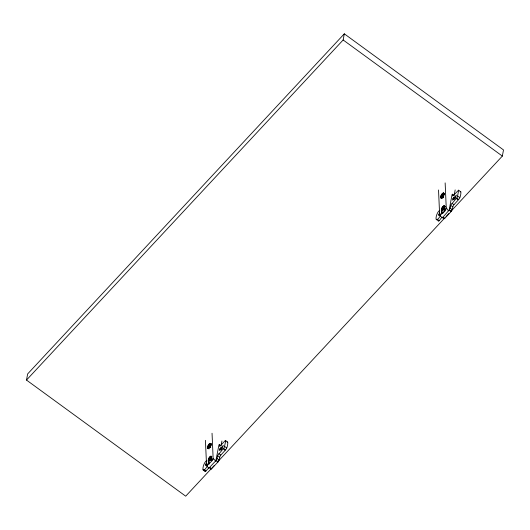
<?xml version="1.0" encoding="UTF-8"?>
<svg xmlns="http://www.w3.org/2000/svg" width="530" height="530" viewBox="0 0 530 530"><rect width="100%" height="100%" fill="white"/><g stroke="black" fill="none" stroke-linecap="round" stroke-linejoin="round"><path stroke-width="0.79" d="M208.489 448.817C206.316 447.565 208.482 443.935 210.297 443.332L211.238 443.842L210.602 443.822L209.337 445.001L208.674 444.584M207.641 448.135L208.303 448.552L208.952 445.617L208.29 445.207M211.225 456.27L211.318 460.345L211.98 460.755L209.37 463.558L208.714 463.141C207.621 460.775 208.363 457.171 210.94 456.171L211.881 456.688M209.396 464.028L209.025 459.801L208.369 459.384M207.833 448.406L208.111 448.506C209.906 447.85 211.344 445.233 210.582 443.431M441.066 195.51L441.728 195.928L441.589 198.458C439.416 197.206 441.583 193.576 443.398 192.966L444.345 193.483L443.398 192.966M444.511 206.183L444.418 209.979L445.081 210.397L442.47 213.192L441.815 212.782C440.721 210.417 441.464 206.813 444.041 205.812L445.173 206.594M456.727 198.081L458.695 199.519L453.349 205.368L452.063 209.893L451.136 211.47L449.168 210.032L450.096 208.456L450.785 205.064L457.377 197.16L458.708 190.045L452.878 195.948L452.514 195.848L452.693 194.146L452.097 194.404L449.155 210.105L442.258 217.916L439.648 215.107L441.815 212.782L442.47 213.192L441.96 210.609L442.696 208.098L442.033 207.687M440.933 198.048L441.218 198.147C443.007 197.485 444.445 194.874 443.683 193.066M206.316 460.881C202.447 463.783 200.757 476.993 207.495 465.764M210.794 468.818C211.781 470.004 210.781 467.414 209.463 467.486M218.022 461.902L216.054 460.464L209.449 467.553L211.424 468.99L218.022 461.902L216.068 460.391L216.995 458.821L217.684 455.422L224.276 447.519L225.793 440.569L225.197 440.635L219.778 446.306L219.407 446.207L219.592 444.504L218.989 444.763L215.763 461.186L213.146 458.377L212.04 433.249M223.362 448.725C226.602 454.276 228.973 440.45 227.165 442.073M438.058 220.884C438.906 222.355 441.073 217.466 442.066 217.38M456.462 198.366C459.702 203.917 462.074 190.084 460.265 191.714M208.813 459.868C210.635 453.243 212.166 461.213 208.813 459.868L210.88 457.648M210.874 445.564L210.735 444.783L210.085 444.908M443.285 196.822L442.272 197.591L441.96 196.736M441.914 209.509C443.736 202.877 445.266 210.854 441.914 209.509L443.981 207.29M442.596 209.575C442.822 212.358 446.167 206.687 443.829 207.389M214.431 465.313L185.699 496.179L26.5 380.07L27.653 373.915L344.301 33.821L503.5 149.93L502.347 156.085L450.513 211.755M221.103 445.458L221.931 441.02M218.035 461.829L218.963 460.259L220.248 455.727L225.594 449.877L223.627 448.44M26.5 380.07L343.149 39.975L344.301 33.821M442.557 217.194C446.439 220.5 443.875 217.002 442.278 217.346M454.203 195.1L455.171 189.919M209.449 467.553L209.158 468.275L208.303 467.765L206.548 465.466L205.435 440.337M443.888 195.603L443.531 196.438M210.635 446.379L209.92 447.512L209.257 447.095L209.151 444.736C213.325 443.842 205.454 451.322 209.151 444.736M206.475 463.134L205.289 465.618L207.124 464.055M219.711 449.149L219.446 450.586L222.461 447.558L223.362 445.399L219.711 449.149L221.03 450.109M452.812 198.79L452.547 200.227L455.561 197.2L456.462 195.04L452.812 198.79L454.13 199.744M210.94 456.171L211.602 456.588L209.589 458.463L208.933 458.046M444.06 193.384L442.053 195.259L441.391 194.841M444.041 205.812L444.981 206.322L444.339 206.302L443.08 207.482L442.417 207.064M439.575 212.775L438.389 215.26L439.191 214.809M439.416 210.523C435.547 213.424 433.858 226.635 440.602 215.405M206.548 465.466L208.714 463.141L209.37 463.558M213.146 458.377L211.318 460.345L211.98 460.755M445.14 182.89L446.247 208.018L444.418 209.979L445.101 210.867L442.497 213.669M206.978 465.837L209.145 463.505M211.748 460.709L213.577 458.742M440.079 215.471L442.245 213.146M444.849 210.35L446.677 208.383L446.247 208.018M204.944 471.468L205.541 471.402L208.966 467.738M217.254 462.292L444.875 217.81M446.002 216.598L448.824 213.57M444.524 218.632L451.123 211.543L449.155 210.105L448.864 210.821L448.002 210.317L446.677 208.383M444.537 218.559L443.882 218.685M209.648 447.757L209.171 447.949M443.438 194.397L444.001 194.861L443.338 194.45C439.986 193.106 441.517 201.075 443.338 194.45L441.278 196.663L441.934 197.081M210.98 457.602C212.616 457.761 210.231 461.975 209.476 460.278M443.875 193.337L444.531 193.755M443.04 193.046L443.703 193.457M443.954 193.761L444.617 194.172M442.63 193.291L443.292 193.708M443.928 194.305L444.591 194.715M443.292 194.179L443.948 194.596M442.199 193.695L442.861 194.112M442.914 194.795L442.252 194.377L442.358 196.736L443.02 197.147M441.775 194.225L442.437 194.636M442.835 196.888L443.497 197.306M440.827 196.186L441.483 196.597M442.411 197.418L443.073 197.829M440.688 196.809L441.344 197.226M440.655 197.352L441.318 197.769M441.576 198.068L442.232 198.485M440.741 197.776L441.874 198.558M443.683 205.885L444.339 206.302M444.597 206.601L445.26 207.018M443.272 206.137L443.935 206.548M442.841 206.534L443.504 206.952M441.709 208.356L442.371 208.767M441.47 209.025L442.126 209.443M441.331 209.655L441.987 210.065M441.298 210.198L441.96 210.609M210.297 443.332L211.43 444.113M209.94 443.405L210.602 443.822M210.854 444.12L211.516 444.531M209.529 443.656L210.191 444.067M210.827 444.663L211.483 445.074M210.191 444.544L210.847 444.955M209.098 444.054L209.761 444.471M210.9 445.226L210.238 444.809L208.171 447.022L208.999 447.883M210.119 446.631L210.781 447.042M207.965 445.869L208.628 446.286M209.734 447.247L210.397 447.664M207.727 446.545L208.383 446.956M207.588 447.174L208.244 447.585M207.555 447.717L208.217 448.128M208.476 448.426L209.131 448.844M210.582 456.25L211.238 456.661M210.172 456.496L210.834 456.913M209.741 456.9L210.403 457.31M209.317 457.43L209.979 457.841M208.608 458.715L209.264 459.132M208.23 460.014L208.886 460.431M208.197 460.557L208.86 460.974M343.149 39.975L502.347 156.085M458.874 190.436L460.848 191.873M457.814 196.113L459.782 197.551M452.733 194.503L454.044 195.464M454.077 197.193L455.389 198.154M453.6 197.703L454.912 198.664M453.329 198.028L454.641 198.989M451.924 203.242L453.892 204.679M450.699 205.362L452.673 206.799M450.182 208.157L452.15 209.595M442.583 217.499L443.895 218.459M437.071 219.195L439.039 220.632M436.806 219.48L438.774 220.917M225.773 440.794L227.748 442.232M224.713 446.479L226.681 447.916M219.632 444.869L220.944 445.823M220.977 447.558L222.289 448.512M220.5 448.069L221.812 449.023M220.228 448.387L221.54 449.347M219.957 448.758L221.275 449.718M218.824 453.6L220.791 455.038M217.598 455.72L219.572 457.158M217.075 458.516L219.049 459.954M205.931 463.823L207.243 464.783M205.686 464.214L206.998 465.174M203.97 469.553L205.938 470.991M203.699 469.838L205.673 471.276M202.99 469.805L204.958 471.243M442.894 207.223L443 209.575M438.535 189.978L439.648 215.107M209.794 457.582L209.9 459.941"/></g></svg>
